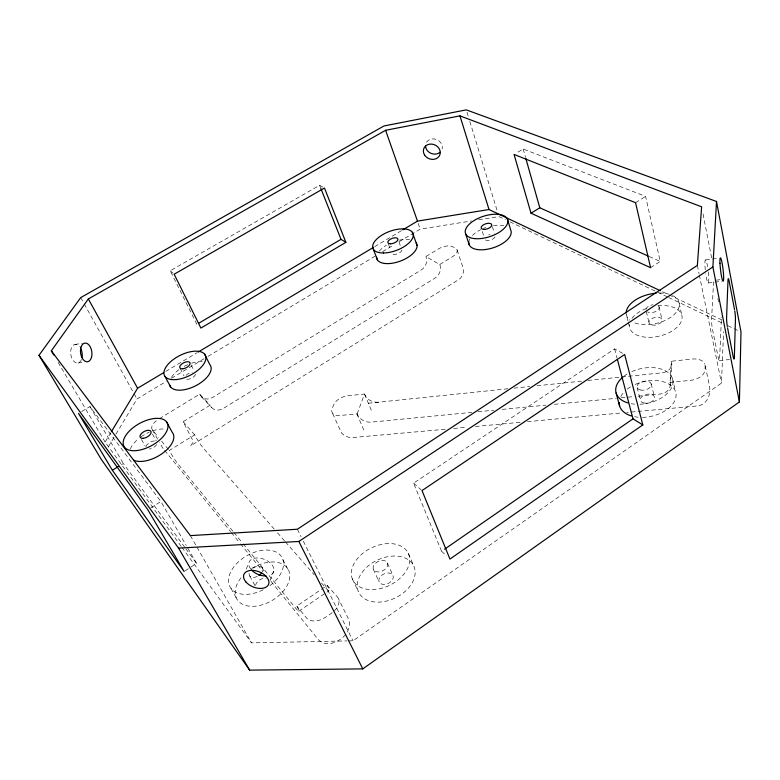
<?xml version="1.0" encoding="UTF-8"?>
<svg xmlns="http://www.w3.org/2000/svg" width="780" height="780" viewBox="0 0 780 780"><rect width="100%" height="100%" fill="white"/><g stroke="black" fill="none" stroke-linecap="round" stroke-linejoin="round"><path stroke-width="0.58" stroke-dasharray="3.9 2.92" d="M348.163 640.897L352.999 640.799L721.481 383.097L723.567 331.675M713.583 281.707L711.565 319.283A7.273 0.877 83.6 0 0 712.257 328.048M638.05 396.181L659.88 394.066A12.568 9.438 5.1 0 0 670 383.487L671.395 361.247L691.821 359.063A13.864 8.239 -11.1 0 1 704.867 364.172M670.176 385.613L671.814 364.387M357.123 413.868L364.533 394.046L347.968 395.723A12.168 6.864 -23.5 0 0 334.825 402.851A39.692 22.669 -22.8 0 0 331.763 410.299A12.217 6.913 -23.6 0 0 340.051 415.477L357.123 413.868L357.523 414.794A11.164 8.044 20 0 0 371.26 422.136L471.919 412.347M270.065 580.515L273.809 571.145M246.256 569.088L248.878 562.877M347.548 632.005L349.45 625.697L349.264 622.011L348.114 618.257L338.432 598.669M108.517 446.628L115.323 435.22M115.947 434.187L137.007 398.95L166.257 381.41M181.194 546.409L105.115 442.065L110.74 432.744M345.608 634.686C338.842 642.135 325.991 648.248 318.006 639.2L269.695 579.725M622.664 353.369L614.62 348.904L413.575 483.181L441.568 551.275L443.576 549.89M298.75 611.267L325.894 592.771M326.908 592.078L328.916 590.713M243.175 543.835L296.234 608.858A13.211 1.326 57.1 0 0 297.297 607.045L296.78 606.07L320.346 590.05M321.331 589.378L327.22 585.38L337.233 596.749A14.986 10.15 -29.1 0 1 334.298 610.916A47.463 31.453 -29.2 0 1 322.559 618.989A15.025 10.179 -29.4 0 1 306.433 617.838L296.78 606.07M185.084 570.862L189.871 567.742M190.827 567.118L196.56 563.384L186.888 546.614M650.578 267.696L660.212 261.417L645.587 196.375L523.175 149.009L516.087 153.231M150.852 507.848L160.894 501.53L186.284 545.561M635.563 202.693L645.587 196.375M274.277 529.152L203.171 447.954A10.657 1.141 58 0 1 195.117 435.698L194.659 434.821L169.289 450.499L169.777 451.366A10.725 0.897 58 0 0 177.82 463.739L233.181 531.59M457.139 250.117L462.979 267.569C464.363 271.957 462.628 277.105 458.738 279.61L190.593 445.887L192.865 442.611L192.943 440.739L183.144 421.746L210.181 405.181L210.62 406.048A10.335 8.629 -42.7 0 0 223.314 408.427L435.065 278.07A9.731 7.732 -59.7 0 0 440.076 265.405L439.764 264.517L425.89 256.581L438.633 248.83A10.637 5.216 -19.3 0 1 451.21 246.178A34.544 17.092 -19.8 0 1 456.563 249.083A10.676 5.245 -19.2 0 1 452.683 256.61L439.764 264.517M121.339 464.724L123.337 463.505L185.075 547.716M159.461 418.626L199.69 394.154L210.181 405.181M171.483 378.271L207.012 356.967M208.055 356.343L376.272 255.45M382.541 251.686L394.036 244.793M399.262 241.663L420.157 229.135L471.5 220.954M165.789 371.397L197.116 352.687M374.654 246.675L401.807 230.461M81.637 411.548L89.973 406.585L160.894 501.53M196.872 324.344L170.216 270.767L319.615 185.309L324.47 188.019M478.657 219.814L498.956 216.586L505.528 219.716M74.948 344.409L82.534 343.395M705.598 259.915L711.331 259.155M712.481 259.009L718.224 258.248M78.029 362.983L82.368 362.427M716.362 280.156L719.959 279.708M708.123 283.013L721.909 281.297M368.375 403.25L507.946 388.772M513.991 388.148L529.737 386.51M537.001 385.759L581.802 381.118M587.857 380.484L620.548 377.101M621.758 376.974L661.713 372.83A12.304 9.37 4.6 0 0 671.639 362.281L671.395 361.247M719.267 360.575L729.485 359.551M669.747 382.444L690.3 380.377A14.186 8.473 -11.1 0 0 704.389 372.255A44.616 26.647 -12.2 0 0 704.867 364.172L709.293 385.027C711.389 393.9 707.362 405.249 696.95 405.961L626.74 412.464M477.984 411.752L493.75 410.221M502.232 409.393L545.893 405.151M554.375 404.323L616.229 398.307M621.075 397.839L633.204 396.659M445.165 429.273L350.337 437.755L344.926 435.991L341.552 433.046L331.89 411.898M453.638 428.493L466.957 427.255M475.43 426.475L520.221 422.321M527.485 421.648L621.904 412.912M181.916 547.394L251.531 642.876L346.954 640.926M649.165 256.503L660.212 261.417M662.512 291.769L668.002 294.372M669.103 294.889L721.812 319.878M509.906 221.803L667.621 297.005M668.713 297.521L722.377 323.115M727.857 325.728L738.806 330.944M413.575 483.181L421.171 489.83M170.216 270.767L174.155 274.228M441.568 551.275L446.589 555.945M201.23 396.581L211.731 407.648M183.144 421.746L194.659 434.821M277.475 532.798L284.671 541.008M285.47 541.925L314.233 574.772M321.418 582.982L326.215 588.451A13.104 1.696 56.9 0 0 327.717 586.365L327.22 585.38M156.341 420.693A11.622 5.967 -28.2 0 0 152.402 429.887L158.545 437.385M161.616 441.129L168.519 449.563M233.951 532.525L242.405 542.89M164.629 450.392L230.588 531.58M231.348 532.525L239.782 542.909M240.552 543.855L262.792 571.233M163.098 448.5L159.461 442.572M185.796 548.701L196.56 563.384M58.12 362.369L105.115 442.065M89.973 406.585L123.337 463.505M190.378 535.606L196.375 546.127M196.97 547.18L251.531 642.876M141.414 439.442L145.265 446.238M230.958 588.393L237.647 600.268M152.412 434.031L156.205 440.837M80.71 297.599L83.635 302.884M84.23 303.937L133.487 392.613M134.072 393.676L137.007 398.95M152.402 429.887L158.876 441.509M249.727 575.942L255.148 585.868M262.139 567.703L264.8 572.686M180.239 368.569L184.031 375.863M282.965 559.748L289.195 571.76M199.69 394.154L200.138 395.002A10.15 8.551 -42.3 0 0 212.657 397.42L421.307 269.919A9.555 7.673 -59.9 0 0 426.202 257.449L425.89 256.581M191.168 365.089L193.849 370.305M297.375 529.24L301.158 536.816M303.313 541.154L352.999 640.799M352.258 578.779L358.195 591.182M373.357 569.312L379.109 581.783M387.387 563.014A7.693 5.197 -25.7 0 1 378.631 571.925A7.693 5.197 -25.7 0 1 375.131 563.618A7.693 5.197 -25.7 0 1 387.387 563.014L393.023 575.533A7.634 5.226 -25.8 0 1 384.365 584.434A7.634 5.226 -25.8 0 1 380.845 576.079A7.634 5.226 -25.8 0 1 393.023 575.533M408.418 553.576A30.79 20.816 -25.7 0 1 373.942 589.543A30.79 20.816 -25.7 0 1 359.171 556.647A30.79 20.816 -25.7 0 1 408.418 553.576L413.868 566.163A30.537 20.933 -25.8 0 1 379.792 602.082A30.537 20.933 -25.8 0 1 364.942 569A30.537 20.933 -25.8 0 1 413.868 566.163M356.879 413.887L364.767 432.305M364.533 394.046L372.187 412.337M319.615 185.309L320.95 188.682M388.401 243.964L390.76 250.312M398.931 241.849L400.861 247.153M418.148 223.402L420.157 229.135M482.303 231.533L484.058 237.032M492.336 226.639L494.403 233.259M466.996 112.193L468.409 116.834M469.833 121.475L497.533 211.945M523.175 149.009L525.457 157.082M614.62 348.904L617.068 358.225M637.114 387.494L640.429 400.462M627.939 320.824L626.233 314.018A27.046 15.005 -13 0 0 629.713 320.102M628.222 321.955L629.353 326.488M651.183 383.799L654.391 396.825M646.318 311.552L649.048 322.959M672.389 378.222L675.441 391.336M659.071 306.852L661.986 319.449M679.185 303.176L681.964 315.861M697.369 265.395L699.075 273.721M699.319 274.911L721.481 383.097M712.51 329.443L718.312 357.893A7.156 0.858 83.8 0 0 719.569 359.873L721.305 320.746A6.883 0.79 83.6 0 0 721.178 317.011M703.024 213.934L711.652 257.917M717.892 298.457L718.575 301.938M426.485 142.291A8.57 7.449 23.1 0 1 436.868 139.649A8.57 7.449 23.1 0 1 442.114 148.98M81.51 359.434A9.418 5.704 81.7 0 1 73.593 361.072A9.418 5.704 81.7 0 1 71.409 347.919A9.418 5.704 81.7 0 1 79.345 346.369M251.608 568.523A29.65 18.983 -30.3 0 1 289.77 575.055A29.65 18.983 -30.3 0 1 253.646 606.294A29.65 18.983 -30.3 0 1 241.507 577.268M635.096 384.472A28.899 17.745 -12.5 0 1 675.967 393.393A28.899 17.745 -12.5 0 1 640.126 417.339M638.069 417.212A28.899 17.745 -12.5 0 1 634.608 416.735M620.812 396.523A28.899 17.745 -12.5 0 1 624.136 391.94M627.237 389.132A28.899 17.745 -12.5 0 1 632.96 385.495M657.881 305.77A26.861 15.122 -12.8 0 1 682.022 318.581A26.861 15.122 -12.8 0 1 653.855 337.067A26.861 15.122 -12.8 0 1 629.353 324.49M631.956 318.357A26.861 15.122 -12.8 0 1 648.892 307.613M469.072 240.718A22.045 10.774 -18.1 0 1 469.989 238.621M472.456 235.443A22.045 10.774 -18.1 0 1 480.646 229.71M483.688 228.326A22.045 10.774 -18.1 0 1 485.813 227.536M493.428 225.615A22.045 10.774 -18.1 0 1 503.773 225.634M379.197 251.209A21.255 10.199 -20.5 0 1 386.383 245.261M399.418 240.172A21.255 10.199 -20.5 0 1 409.627 239.655M171.454 377.335A22.669 11.261 -26.7 0 1 181.155 368.14M184.158 366.385A22.669 11.261 -26.7 0 1 188.38 364.387M191.607 363.207A22.669 11.261 -26.7 0 1 203.463 361.696M130.309 448.958A24.443 12.733 -28.9 0 1 138.606 438.662M141.043 436.81A24.443 12.733 -28.9 0 1 149.224 432.198M152.656 430.852A24.443 12.733 -28.9 0 1 165.36 429.127M708.328 272.025A11.641 1.404 83.3 0 1 708.289 282.984A11.641 1.404 83.3 0 1 705.744 273.916M705.256 269.87A11.641 1.404 83.3 0 1 705.403 259.935A11.641 1.404 83.3 0 1 707.811 268.076M250.673 568.99A13.172 8.151 21.8 0 1 254.407 558.226A13.172 8.151 21.8 0 1 271.684 564.476A13.172 8.151 21.8 0 1 268.837 575.562M495.007 236.935A5.509 2.691 -18.1 0 1 490.444 240.016A5.509 2.691 -18.1 0 1 485.238 239.801M488.719 234.926A5.509 2.691 -18.1 0 1 490.094 234.517M401.846 249.902A5.314 2.545 -20.5 0 1 397.576 253.812A5.314 2.545 -20.5 0 1 391.94 253.49M195.468 374.224A5.665 2.818 -26.7 0 1 191.666 378.154A5.665 2.818 -26.7 0 1 186.147 379.041M186.137 375.326A5.665 2.818 -26.7 0 1 192.25 372.167M156.663 444.512A6.113 3.178 -28.9 0 1 149.302 449.036M146.065 446.491A6.113 3.178 -28.9 0 1 155.044 440.983M255.586 585.439A7.41 4.748 -30.3 0 1 266.214 578.35M263.152 589.797A29.884 18.866 -30.1 0 1 228.901 577.034A29.884 18.866 -30.1 0 1 271.723 550.563A29.884 18.866 -30.1 0 1 269.909 585.614M252.993 568.133A7.468 4.709 -30.1 0 1 260.54 566.621A7.468 4.709 -30.1 0 1 262.45 571.516M257.215 576.478A7.468 4.709 -30.1 0 1 250.711 576.771A7.468 4.709 -30.1 0 1 249.473 572.111M631.8 371.611A29.123 17.628 -12.8 0 1 672.711 379.285A29.123 17.628 -12.8 0 1 639.971 404.255M634.686 404.157A29.123 17.628 -12.8 0 1 631.195 403.699M623.883 376.291A29.123 17.628 -12.8 0 1 629.655 372.645M672.594 295.571A27.046 15.005 -13 0 1 670.585 317.363A27.046 15.005 -13 0 1 633.214 322.296M659.471 293.026A27.046 15.005 -13 0 1 668.518 294.079M658.505 305.994A6.757 3.754 -13 0 1 656.263 311.23A6.757 3.754 -13 0 1 647.566 311.942M645.938 309.436A6.757 3.754 -13 0 1 652.977 304.775M378.388 402.207A10.949 8.014 20 0 1 364.913 394.973M643.481 402.948A7.225 4.436 -12.5 0 0 654.517 397.976A7.225 4.436 -12.5 0 0 644.251 395.06A7.225 4.436 -12.5 0 0 643.481 402.948M651.895 324.987A6.718 3.783 -12.8 0 0 662.113 320.434A6.718 3.783 -12.8 0 0 652.558 318.24A6.718 3.783 -12.8 0 0 651.895 324.987M640.175 389.941A7.283 4.407 -12.8 0 0 651.31 384.95A7.283 4.407 -12.8 0 0 640.984 382.102A7.283 4.407 -12.8 0 0 640.175 389.941"/><path stroke-width="1.17" d="M739.411 401.944L741 331.988L716.518 201.484L466.284 109.873L383.955 125.97L80.71 297.599L39 355.31L101.078 459.059L249.639 670.127L362.778 668.889L739.411 401.944L712.891 266.926L716.518 201.484M734.341 357.542L735.452 319.156A6.913 0.722 83.6 0 0 734.76 310.908M728.013 279.913L726.58 317.577A7.312 0.799 83.6 0 0 727.301 326.391M111.364 431.71L137.592 388.235L163.703 372.645M51.324 350.834L88.345 298.954L385.603 130.289L459.956 115.869L701.63 206.797L697.369 265.395L297.375 529.24L190.378 535.606L51.324 350.834L53.8 355.027M642.817 424.905L449.943 559.055L422.019 490.571L624.673 354.49L642.817 424.905L632.99 418.85L617.38 359.395M444.581 549.198L632.99 418.85M39 355.31L178.571 548.116L298.867 541.466L712.891 266.926M112.359 470.243L184.129 571.486L147.839 509.75L78.507 413.41L112.359 470.243L118.345 466.567M531.014 213.194L650.578 267.696L635.563 202.693L514.059 154.43L531.014 213.194L539.799 207.802L648.063 256.006M198.169 352.063L373.61 247.299M402.851 229.837L417.476 221.111L489.021 209.518L660.319 290.726M198.968 323.115L341.006 239.333L345.881 242.346L200.889 328.078L174.155 274.228L324.47 188.019L345.881 242.346M178.571 548.116L249.639 670.127M88.345 298.954L137.592 388.235M166.384 421.59L172.224 432.315A24.443 12.733 -28.9 0 1 162.269 453.511A24.443 12.733 -28.9 0 1 133.409 460.044M165.087 376.545L170.615 386.948M298.867 541.466L362.778 668.889M204.535 354.071L209.781 364.523A22.669 11.261 -26.7 0 1 195.819 385.7A22.669 11.261 -26.7 0 1 169.708 385.203M320.95 188.682L341.006 239.333M373.357 249.259L377.374 259.818M412.386 232.323L417.066 245.466M385.603 130.289L417.476 221.111M465.553 233.62L469.141 244.569M459.956 115.869L489.021 209.518M507.409 219.034L510.754 230.1A22.045 10.774 -18.1 0 1 491.439 248.313A22.045 10.774 -18.1 0 1 468.848 241.732M525.779 158.233L539.799 207.802M616.122 393.003L619.583 405.902M727.555 327.795L733.122 356.392A7.196 0.78 83.7 0 0 734.292 358.39M734.536 309.582L729.251 281.609A7.02 0.741 83.4 0 0 728.081 279.162M440.056 152.256A8.57 7.449 23.1 0 1 430.989 153.348A8.57 7.449 23.1 0 1 425.519 146.035M80.545 348.114A9.418 5.704 81.7 0 1 82.066 357.337M631.371 415.945A28.899 17.745 -12.5 0 1 619.154 402.451M416.169 242.951A21.255 10.199 -20.5 0 1 400.003 261.222A21.255 10.199 -20.5 0 1 376.623 257.254M265.97 575.962A13.172 8.151 21.8 0 1 251.297 569.741M261.641 572.968A7.468 4.709 -30.1 0 1 258.931 575.533M627.949 402.938A29.123 17.628 -12.8 0 1 623.035 376.974M626.174 313.043A27.046 15.005 -13 0 1 656.126 293.173M246.012 582.056A13.309 8.141 21.8 0 0 267.901 585.566A13.309 8.141 21.8 0 0 254.806 570.599A13.309 8.141 21.8 0 0 246.012 582.056M719.969 263.318A11.69 1.277 83.3 0 0 723.06 281.151A11.69 1.277 83.3 0 0 722.3 264.166A11.69 1.277 83.3 0 0 719.969 263.318M81.178 346.69A9.448 5.655 81.8 0 0 86.297 361.735A9.448 5.655 81.8 0 0 91.143 348.875A9.448 5.655 81.8 0 0 81.178 346.69M424.622 155.093A8.629 7.478 23 0 0 439.267 156.039A8.629 7.478 23 0 0 431.545 144.095A8.629 7.478 23 0 0 424.622 155.093M136.753 450.567A24.609 12.616 -28.7 0 0 167.827 424.544A24.609 12.616 -28.7 0 0 132.132 428.473A24.609 12.616 -28.7 0 0 136.753 450.567M143.286 438.331A6.152 3.159 -28.7 0 0 151.125 431.857A6.152 3.159 -28.7 0 0 142.252 432.754A6.152 3.159 -28.7 0 0 143.286 438.331M176.377 379.567A22.805 11.144 -26.6 0 0 205.813 356.684A22.805 11.144 -26.6 0 0 172.575 360.077A22.805 11.144 -26.6 0 0 176.377 379.567M182.91 368.784A5.704 2.788 -26.6 0 0 190.105 362.993A5.704 2.788 -26.6 0 0 181.681 364.036A5.704 2.788 -26.6 0 0 182.91 368.784M474.932 238.631A22.181 10.666 -18.1 0 0 507.858 221.822A22.181 10.666 -18.1 0 0 476.853 218.985A22.181 10.666 -18.1 0 0 474.932 238.631M483.649 229.388A5.548 2.662 -18.1 0 0 491.79 225.127A5.548 2.662 -18.1 0 0 483.941 224.523A5.548 2.662 -18.1 0 0 483.649 229.388M383.448 252.973A21.382 10.091 -20.5 0 0 413.273 234.799A21.382 10.091 -20.5 0 0 382.142 234.985A21.382 10.091 -20.5 0 0 383.448 252.973M390.468 243.809A5.343 2.525 -20.5 0 0 397.976 239.294A5.343 2.525 -20.5 0 0 390.234 239.284A5.343 2.525 -20.5 0 0 390.468 243.809"/></g></svg>
